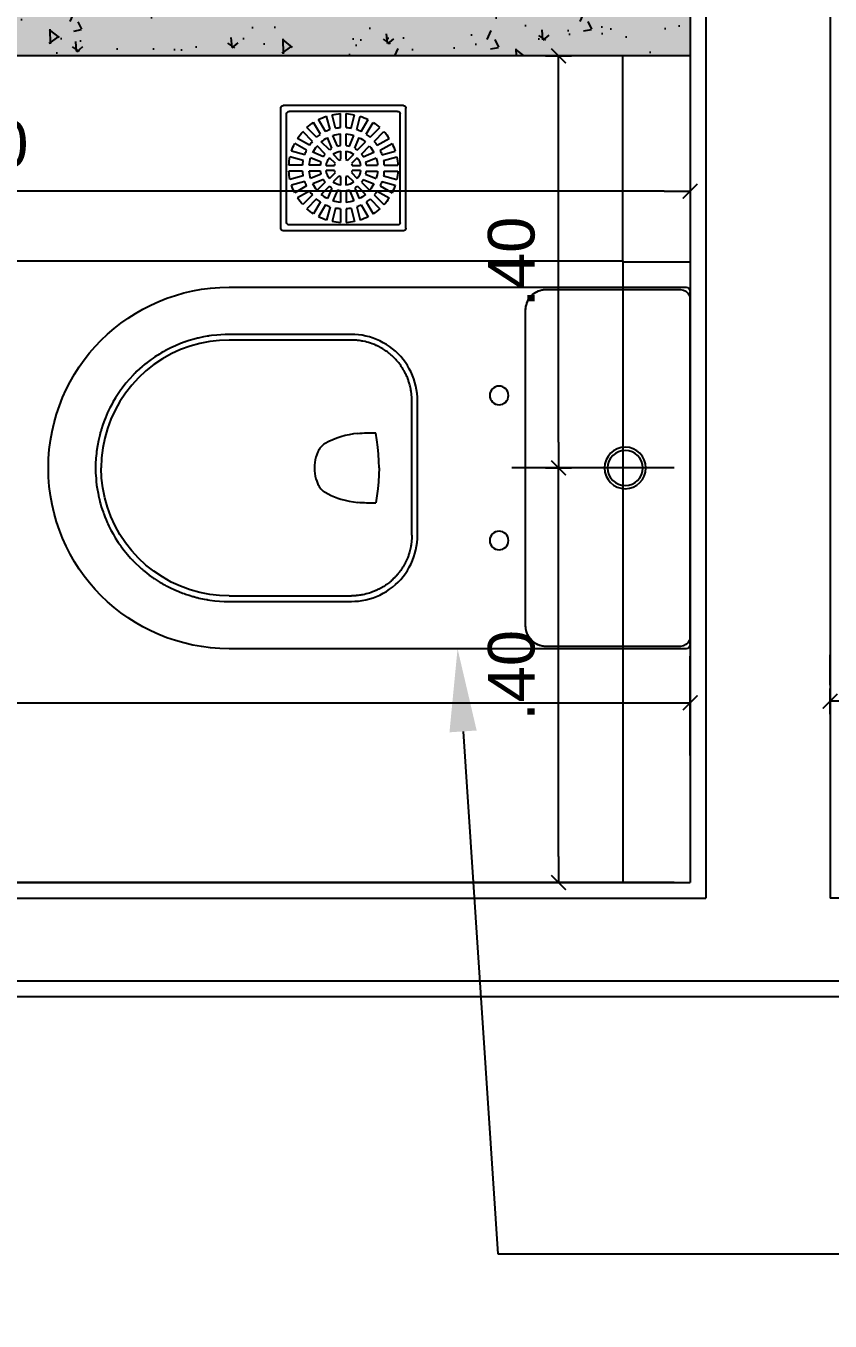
# Model space of a CAD drawing. Header units: metres. Extents: x 198 to 412, y -54 to 17.
# Drawn here: x 257.401 to 258.177, y -3.344 to -2.094 of the extents above; entities that cross this region are included whole.
import ezdxf
from ezdxf import colors
from ezdxf.entities.mleader import LeaderData, LeaderLine
from ezdxf.math import Vec2, Vec3

# ---------------------------------------------------------------- set-up
doc = ezdxf.new("R2010")
doc.units = ezdxf.units.M
doc.header["$LTSCALE"] = 10
for name, color, linetype in [('-SAN ACC', 140, 'Continuous'), ('A-EQUIPAMIENTO FIJO', 1, 'Continuous'), ('A-MUROS', 6, 'Continuous'), ('A-Revoques', 1, 'Continuous'), ('A-TEXTOS', 2, 'Continuous'), ('Equipamiento Fijo', 2, 'Continuous'), ('HT-253', 253, 'Continuous'), ('TCOTA', 1, 'Continuous'), ('TM-REVEST', 252, 'Continuous')]:
    doc.layers.add(name, color=color, linetype=linetype)
doc.styles.add('ARIAL', font='arial.ttf')
doc.dimstyles.new('ST-COTA-25', dxfattribs={"dimscale": 0.25, "dimtxt": 0.18, "dimasz": 0.1, "dimexe": 0.18, "dimexo": 0.0625, "dimgap": 0.09, "dimtad": 1, "dimzin": 4, "dimdsep": 46, "dimtxsty": 'ARIAL', "dimblk1": 'COTA_N', "dimblk2": 'COTA_N', "dimsah": 1, "dimcen": 0.09, "dimclrd": 8, "dimclre": 8, "dimclrt": 1, "dimadec": 0, "dimazin": 0, "dimtfac": 1, "dimtix": 1, "dimtmove": 0, "dimatfit": 3, "dimldrblk": 'COTA_N', "dimfxl": 0.18, "dimtolj": 1, "dimtzin": 0, "dimarcsym": 0})

# ---------------------------------------------------------------- blocks, each defined once
blk = doc.blocks.new('P230+cd23f_p')
at = {"layer": 'A-EQUIPAMIENTO FIJO'}
for p, q in [((-146.3, 0), (146.3, 0)), ((146.3, 0), (147.1, 0)), ((162.3, 0), (170.4, 0)), ((-174.4, -4), (-174.4, -445)), ((-172.3, -10), (-172.3, -138.8)), ((-172.3, -10), (-172.3, -10)), ((-172.3, -10), (-172.3, -138.8)), ((-170.4, 0), (-162.3, 0)), ((-162.3, 0), (-147.5, 0)), ((-147.5, 0), (-147.5, 0)), ((-147.5, 0), (-147.1, 0)), ((-147.1, 0), (-146.3, 0)), ((147.1, 0), (147.5, 0)), ((147.5, 0), (147.5, 0)), ((147.5, 0), (162.3, 0)), ((172.3, -138.8), (172.3, -10)), ((172.3, -10), (172.3, -10)), ((172.3, -138.8), (172.3, -10)), ((174.4, -445), (174.4, -4)), ((-172.3, -138.8), (-172.3, -138.8)), ((172.3, -138.8), (172.3, -138.8)), ((-152.3, -158.8), (152.3, -158.8)), ((-152.3, -158.8), (-152.3, -158.8)), ((-152.3, -158.8), (152.3, -158.8)), ((152.3, -158.8), (152.3, -158.8)), ((-65, -263.2), (65, -263.2)), ((-65, -268.6), (65, -268.6)), ((-33.8, -303.8), (-33.7, -303.5)), ((33.7, -303.5), (33.8, -303.8)), ((-128.8, -445), (-128.8, -327)), ((-123.4, -445), (-123.4, -327)), ((123.4, -327), (123.4, -445)), ((128.8, -327), (128.8, -445))]:
    blk.add_line(p, q, dxfattribs=at)
for points in [[(-172.3, -138.8, 0), (-172.2, -140.5, 0), (-172, -142.1, 0), (-171.7, -143.8, 0), (-171.2, -145.4, 0), (-170.6, -147, 0), (-169.8, -148.5, 0), (-168.9, -149.9, 0), (-167.9, -151.3, 0), (-166.8, -152.5, 0), (-165.6, -153.7, 0), (-164.3, -154.8, 0), (-162.9, -155.7, 0), (-161.5, -156.6, 0), (-159.9, -157.3, 0), (-158.3, -157.9, 0), (-156.7, -158.3, 0), (-155.3, -158.6, 0), (-153.8, -158.7, 0), (-152.3, -158.8, 0)], [(-172.3, -138.8, 0), (-172.3, -139.8, 0), (-172.2, -140.8, 0), (-172.1, -141.8, 0), (-171.9, -142.9, 0), (-171.7, -143.9, 0), (-171.4, -144.9, 0), (-171, -145.8, 0), (-170.6, -146.8, 0), (-170.2, -147.7, 0), (-169.7, -148.7, 0), (-169.2, -149.6, 0), (-168.6, -150.4, 0), (-168, -151.3, 0), (-167.3, -152.1, 0), (-166.6, -152.8, 0), (-165.8, -153.5, 0), (-165.1, -154.2, 0), (-164.2, -154.8, 0), (-163.4, -155.4, 0), (-162.5, -156, 0), (-161.6, -156.5, 0), (-160.7, -157, 0), (-159.7, -157.4, 0), (-158.7, -157.7, 0), (-157.7, -158, 0), (-156.7, -158.3, 0), (-155.7, -158.5, 0), (-154.7, -158.6, 0), (-153.6, -158.7, 0), (-152.6, -158.8, 0), (-152.4, -158.8, 0)], [(152.3, -158.8, 0), (154, -158.7, 0), (155.7, -158.5, 0), (157.3, -158.1, 0), (158.9, -157.7, 0), (160.5, -157, 0), (162, -156.3, 0), (163.5, -155.4, 0), (164.8, -154.4, 0), (166.1, -153.3, 0), (167.3, -152.1, 0), (168.3, -150.8, 0), (169.3, -149.4, 0), (170.1, -147.9, 0), (170.8, -146.4, 0), (171.4, -144.8, 0), (171.8, -143.2, 0), (172.1, -141.7, 0), (172.3, -140.3, 0), (172.3, -138.8, 0)], [(152.5, -158.8, 0), (153.3, -158.8, 0), (154.3, -158.7, 0), (155.4, -158.5, 0), (156.4, -158.4, 0), (157.4, -158.1, 0), (158.4, -157.8, 0), (159.4, -157.5, 0), (160.3, -157.1, 0), (161.3, -156.7, 0), (162.2, -156.2, 0), (163.1, -155.6, 0), (164, -155, 0), (164.8, -154.4, 0), (165.6, -153.7, 0), (166.4, -153, 0), (167.1, -152.3, 0), (167.7, -151.5, 0), (168.4, -150.7, 0), (169, -149.9, 0), (169.5, -149, 0), (170, -148.1, 0), (170.5, -147.1, 0), (170.9, -146.2, 0), (171.3, -145.2, 0), (171.6, -144.2, 0), (171.8, -143.2, 0), (172, -142.2, 0), (172.2, -141.1, 0), (172.3, -140.1, 0), (172.3, -139.1, 0), (172.3, -138.8, 0)], [(-128.8, -327, 0), (-128.7, -323.6, 0), (-128.5, -320.1, 0), (-128, -316.6, 0), (-127.3, -313.1, 0), (-126.4, -309.6, 0), (-125.3, -306.1, 0), (-124.1, -302.8, 0), (-122.6, -299.5, 0), (-120.9, -296.2, 0), (-119.1, -293.1, 0), (-117.1, -290.1, 0), (-114.9, -287.2, 0), (-112.6, -284.5, 0), (-110.1, -281.9, 0), (-107.5, -279.4, 0), (-104.8, -277, 0), (-101.9, -274.9, 0), (-98.9, -272.9, 0), (-95.8, -271.1, 0), (-92.5, -269.4, 0), (-89.2, -267.9, 0), (-85.9, -266.7, 0), (-82.4, -265.6, 0), (-78.9, -264.7, 0), (-75.4, -264, 0), (-71.9, -263.5, 0), (-68.4, -263.3, 0), (-65, -263.2, 0)], [(-65, -268.6, 0), (-66.2, -268.6, 0), (-67.6, -268.6, 0), (-68.7, -268.7, 0), (-69.9, -268.8, 0), (-71, -268.9, 0), (-71.9, -269, 0), (-73.1, -269.2, 0), (-74.2, -269.3, 0), (-75.2, -269.5, 0), (-76.1, -269.7, 0), (-77.4, -269.9, 0), (-78.8, -270.2, 0), (-80, -270.5, 0), (-81.2, -270.8, 0), (-82.3, -271.2, 0), (-83.1, -271.4, 0), (-83.9, -271.7, 0), (-84.7, -271.9, 0), (-85.5, -272.3, 0), (-86.3, -272.6, 0), (-87.2, -272.9, 0), (-88.2, -273.4, 0), (-89, -273.8, 0), (-89.6, -274, 0), (-90.2, -274.3, 0), (-90.9, -274.7, 0), (-91.7, -275.1, 0), (-92.4, -275.4, 0), (-92.8, -275.7, 0), (-93.5, -276.1, 0), (-94.1, -276.4, 0), (-94.7, -276.7, 0), (-95.3, -277.1, 0), (-95.9, -277.4, 0), (-96.7, -277.9, 0), (-97.2, -278.3, 0), (-98, -278.8, 0), (-98.8, -279.3, 0), (-99.7, -280, 0), (-100.6, -280.6, 0), (-101.2, -281.1, 0), (-101.9, -281.7, 0), (-102.3, -282, 0), (-102.9, -282.5, 0), (-103.7, -283.2, 0), (-104.3, -283.8, 0), (-104.7, -284.2, 0), (-105.1, -284.6, 0), (-105.5, -285, 0), (-105.9, -285.4, 0), (-106.3, -285.7, 0), (-106.7, -286.2, 0), (-107.5, -286.9, 0), (-108.4, -287.9, 0), (-109.2, -288.7, 0), (-109.8, -289.5, 0), (-110.5, -290.3, 0), (-111.1, -291.1, 0), (-111.8, -292, 0), (-112.5, -292.9, 0), (-113.1, -293.9, 0), (-113.7, -294.7, 0), (-114.4, -295.8, 0), (-114.8, -296.4, 0), (-115.1, -296.9, 0), (-115.4, -297.4, 0), (-115.7, -298, 0), (-116, -298.6, 0), (-116.3, -299.1, 0), (-116.4, -299.4, 0), (-116.6, -299.6, 0), (-116.7, -299.9, 0), (-116.9, -300.2, 0), (-117.1, -300.6, 0), (-117.4, -301.3, 0), (-117.7, -301.9, 0), (-118, -302.4, 0), (-118.2, -302.9, 0), (-118.4, -303.4, 0), (-118.7, -304.1, 0), (-119, -304.8, 0), (-119.7, -306.5, 0), (-120.3, -307.9, 0), (-120.8, -309.4, 0), (-121.2, -311, 0), (-121.6, -312.6, 0), (-122, -314.2, 0), (-122.3, -315.8, 0), (-122.5, -316.9, 0), (-122.7, -318, 0), (-122.9, -319.1, 0), (-123, -320.3, 0), (-123.1, -321.2, 0), (-123.2, -322.1, 0), (-123.3, -322.8, 0), (-123.3, -323.5, 0), (-123.3, -324.2, 0), (-123.4, -325.1, 0), (-123.4, -325.4, 0), (-123.4, -325.6, 0), (-123.4, -325.8, 0), (-123.4, -326.2, 0), (-123.4, -326.4, 0), (-123.4, -326.6, 0), (-123.4, -326.7, 0), (-123.4, -326.8, 0), (-123.4, -327, 0)], [(65, -263.2, 0), (68.4, -263.3, 0), (71.9, -263.5, 0), (75.4, -264, 0), (78.9, -264.7, 0), (82.4, -265.6, 0), (85.9, -266.7, 0), (89.2, -267.9, 0), (92.5, -269.4, 0), (95.8, -271.1, 0), (98.9, -272.9, 0), (101.9, -274.9, 0), (104.8, -277, 0), (107.5, -279.4, 0), (110.1, -281.9, 0), (112.6, -284.5, 0), (114.9, -287.2, 0), (117.1, -290.1, 0), (119.1, -293.1, 0), (120.9, -296.2, 0), (122.6, -299.5, 0), (124.1, -302.8, 0), (125.3, -306.1, 0), (126.4, -309.6, 0), (127.3, -313.1, 0), (128, -316.6, 0), (128.5, -320.1, 0), (128.7, -323.6, 0), (128.8, -327, 0)], [(65, -268.6, 0), (66.2, -268.6, 0), (67.6, -268.6, 0), (68.7, -268.7, 0), (69.9, -268.8, 0), (71, -268.9, 0), (71.9, -269, 0), (73.1, -269.2, 0), (74.2, -269.3, 0), (75.2, -269.5, 0), (76.1, -269.7, 0), (77.4, -269.9, 0), (78.8, -270.2, 0), (80, -270.5, 0), (81.2, -270.8, 0), (82.3, -271.2, 0), (83.1, -271.4, 0), (83.9, -271.7, 0), (84.7, -271.9, 0), (85.5, -272.3, 0), (86.3, -272.6, 0), (87.2, -272.9, 0), (88.3, -273.5, 0), (89.2, -273.9, 0), (89.8, -274.1, 0), (90.7, -274.6, 0), (91.6, -275, 0), (92.4, -275.4, 0), (92.9, -275.7, 0), (93.7, -276.2, 0), (94.3, -276.5, 0), (95.1, -276.9, 0), (95.7, -277.3, 0), (96.6, -277.8, 0), (97.2, -278.3, 0), (98, -278.8, 0), (98.8, -279.3, 0), (99.7, -280, 0), (100.6, -280.6, 0), (101.4, -281.3, 0), (102.1, -281.9, 0), (102.8, -282.4, 0), (103.8, -283.3, 0), (104.8, -284.2, 0), (105.6, -285, 0), (106.3, -285.7, 0), (106.8, -286.2, 0), (107.5, -286.9, 0), (108.5, -288, 0), (109.2, -288.8, 0), (109.9, -289.5, 0), (110.5, -290.3, 0), (111.1, -291.1, 0), (112, -292.2, 0), (112.8, -293.4, 0), (113.6, -294.6, 0), (114.4, -295.8, 0), (114.8, -296.6, 0), (115.2, -297.2, 0), (115.6, -297.9, 0), (116, -298.6, 0), (116.3, -299.1, 0), (116.5, -299.5, 0), (116.7, -299.8, 0), (116.8, -300.1, 0), (117.1, -300.6, 0), (117.5, -301.4, 0), (117.8, -302.1, 0), (118.1, -302.6, 0), (118.3, -303.2, 0), (118.7, -304, 0), (119, -304.8, 0), (119.8, -306.8, 0), (120.4, -308.4, 0), (121, -310.3, 0), (121.5, -312.1, 0), (121.9, -313.8, 0), (122.3, -315.8, 0), (122.5, -316.9, 0), (122.7, -318, 0), (122.9, -319.1, 0), (123, -320.3, 0), (123.1, -321.2, 0), (123.2, -322.1, 0), (123.3, -322.8, 0), (123.3, -323.5, 0), (123.3, -324.2, 0), (123.4, -325.1, 0), (123.4, -325.4, 0), (123.4, -325.7, 0), (123.4, -326.2, 0), (123.4, -326.4, 0), (123.4, -326.6, 0), (123.4, -326.7, 0), (123.4, -326.8, 0), (123.4, -327, 0)], [(0, -300, 0), (-6.7, -300.4, 0), (-13.4, -300.9, 0), (-20.2, -301.6, 0), (-27, -302.4, 0), (-33.7, -303.5, 0)], [(0, -300, 0), (6.7, -300.4, 0), (13.4, -300.9, 0), (20.2, -301.6, 0), (27, -302.4, 0), (33.7, -303.5, 0)], [(-23.5, -352.3, 0), (-25.1, -349.4, 0), (-26.5, -346.4, 0), (-27.8, -343.3, 0), (-29, -340.2, 0), (-30, -337.1, 0), (-31.2, -333.1, 0), (-32.1, -329, 0), (-32.8, -324.9, 0), (-33.3, -320.8, 0)], [(33.3, -320.8, 0), (32.8, -324.9, 0), (32.1, -329, 0), (31.2, -333.1, 0), (30, -337.1, 0), (28.7, -341, 0), (27.2, -344.8, 0), (25.4, -348.6, 0), (23.5, -352.3, 0)], [(-15.5, -359.4, 0), (-16.7, -358.8, 0), (-17.9, -358.2, 0), (-19, -357.4, 0), (-20.1, -356.5, 0), (-20.9, -355.8, 0), (-21.6, -355, 0), (-22.3, -354.1, 0), (-22.9, -353.2, 0), (-23.5, -352.3, 0)], [(0, -362.5, 0), (-2.7, -362.5, 0), (-5.3, -362.2, 0), (-7.9, -361.8, 0), (-10.4, -361.2, 0), (-12.9, -360.4, 0), (-15.5, -359.4, 0)], [(15.5, -359.4, 0), (12.9, -360.4, 0), (10.4, -361.2, 0), (7.9, -361.8, 0), (5.3, -362.2, 0), (2.7, -362.5, 0), (0, -362.5, 0)], [(23.5, -352.3, 0), (22.8, -353.5, 0), (22, -354.6, 0), (21.1, -355.6, 0), (20.1, -356.5, 0), (19, -357.4, 0), (17.9, -358.2, 0), (16.7, -358.8, 0), (15.5, -359.4, 0)], [(0, -573.8, 0), (-0.4, -573.8, 0), (-0.6, -573.8, 0), (-0.6, -573.8, 0), (-0.6, -573.8, 0), (-0.6, -573.8, 0), (-0.6, -573.8, 0), (-0.6, -573.8, 0), (-0.6, -573.8, 0), (-4.8, -573.8, 0), (-10.1, -573.4, 0), (-12.7, -573.2, 0), (-13, -573.2, 0), (-13.2, -573.2, 0), (-13.2, -573.2, 0), (-13.2, -573.2, 0), (-13.2, -573.2, 0), (-13.2, -573.2, 0), (-13.2, -573.2, 0), (-13.2, -573.2, 0), (-13.2, -573.2, 0), (-16.5, -572.8, 0), (-19.7, -572.3, 0), (-24.3, -571.5, 0), (-28.8, -570.6, 0), (-29.3, -570.5, 0), (-29.8, -570.3, 0), (-30.3, -570.2, 0), (-30.8, -570.1, 0), (-31.3, -570, 0), (-31.8, -569.9, 0), (-32.3, -569.7, 0), (-32.7, -569.6, 0), (-34.6, -569.1, 0), (-37.4, -568.3, 0), (-40.1, -567.4, 0), (-42.5, -566.6, 0), (-42.8, -566.5, 0), (-43, -566.4, 0), (-43.3, -566.3, 0), (-43.6, -566.2, 0), (-43.8, -566.2, 0), (-44.1, -566.1, 0), (-44.4, -566, 0), (-47.3, -564.9, 0), (-50.1, -563.7, 0), (-52.6, -562.6, 0), (-52.8, -562.5, 0), (-53, -562.4, 0), (-53.2, -562.3, 0), (-53.5, -562.2, 0), (-54, -562, 0), (-56.2, -560.9, 0), (-60, -559, 0), (-63.6, -557, 0), (-67.3, -554.9, 0), (-71.9, -551.9, 0), (-73.9, -550.5, 0), (-74.2, -550.4, 0), (-74.4, -550.2, 0), (-74.6, -550, 0), (-74.8, -549.9, 0), (-75.1, -549.7, 0), (-75.3, -549.6, 0), (-75.5, -549.4, 0), (-79.6, -546.3, 0), (-83.6, -543.1, 0), (-87, -540.1, 0), (-88.4, -538.7, 0), (-88.6, -538.5, 0), (-88.8, -538.3, 0), (-89, -538.2, 0), (-89.2, -538, 0), (-89.4, -537.8, 0), (-89.6, -537.6, 0), (-92.3, -534.9, 0), (-94.9, -532.1, 0), (-97.2, -529.6, 0), (-98.1, -528.5, 0), (-98.2, -528.4, 0), (-98.4, -528.2, 0), (-98.5, -528.1, 0), (-98.6, -528, 0), (-98.7, -527.8, 0), (-98.8, -527.7, 0), (-98.9, -527.6, 0), (-101.1, -524.8, 0), (-103.3, -522, 0), (-103.7, -521.4, 0), (-104.2, -520.8, 0), (-104.6, -520.3, 0), (-105, -519.7, 0), (-105.4, -519.1, 0), (-105.8, -518.6, 0), (-106.2, -518, 0), (-106.6, -517.4, 0), (-109.2, -513.4, 0), (-110.4, -511.4, 0), (-111, -510.4, 0), (-111.3, -509.9, 0), (-111.5, -509.6, 0), (-111.6, -509.5, 0), (-111.6, -509.4, 0), (-111.6, -509.4, 0), (-111.6, -509.4, 0), (-111.6, -509.3, 0), (-111.6, -509.3, 0), (-111.6, -509.3, 0), (-111.6, -509.3, 0), (-111.6, -509.3, 0), (-111.6, -509.3, 0), (-111.6, -509.3, 0), (-111.6, -509.3, 0), (-111.6, -509.3, 0), (-111.7, -509.3, 0), (-111.7, -509.3, 0), (-111.7, -509.2, 0), (-111.8, -509.1, 0), (-111.9, -508.9, 0), (-112, -508.6, 0), (-112.4, -508, 0), (-112.9, -507, 0), (-113.3, -506.4, 0), (-113.3, -506.3, 0), (-113.5, -506, 0), (-113.6, -505.7, 0), (-113.8, -505.4, 0), (-114, -505.1, 0), (-114.1, -504.8, 0), (-115.8, -501.4, 0), (-117.7, -497.5, 0), (-119.3, -493.6, 0), (-120.7, -490.1, 0), (-121.3, -488.5, 0), (-121.3, -488.3, 0), (-121.4, -488.1, 0), (-121.5, -487.9, 0), (-121.6, -487.7, 0), (-121.6, -487.5, 0), (-121.7, -487.3, 0), (-122.9, -483.6, 0), (-124, -479.9, 0), (-124.2, -479.1, 0), (-124.5, -478.3, 0), (-124.7, -477.4, 0), (-124.9, -476.6, 0), (-125.1, -475.7, 0), (-125.3, -474.9, 0), (-125.5, -474.1, 0), (-126.6, -469, 0), (-127, -466.8, 0), (-127, -466.6, 0), (-127.1, -466.4, 0), (-127.1, -466.2, 0), (-127.1, -466, 0), (-127.2, -465.5, 0), (-127.5, -463.5, 0), (-128.1, -458.9, 0), (-128.5, -454.3, 0), (-128.8, -449.6, 0), (-128.8, -445, 0)], [(-123.4, -445, 0), (-123, -454.3, 0), (-122, -463.7, 0), (-120.1, -473.2, 0), (-117.5, -482.6, 0), (-114.2, -491.8, 0), (-110.1, -500.8, 0), (-105.2, -509.4, 0), (-99.7, -517.6, 0), (-93.7, -525.3, 0), (-87, -532.5, 0), (-79.9, -539, 0), (-72.2, -545, 0), (-64.2, -550.4, 0), (-55.8, -555.1, 0), (-47, -559.1, 0), (-38, -562.4, 0), (-28.7, -565, 0), (-19.3, -566.9, 0), (-9.7, -568, 0), (0, -568.4, 0)], [(128.8, -445, 0), (128.8, -448.9, 0), (128.6, -452.9, 0), (128.3, -456.8, 0), (127.7, -462, 0), (127.4, -464.2, 0), (127.4, -464.5, 0), (127.3, -464.7, 0), (127.3, -465, 0), (127.2, -465.3, 0), (127.2, -465.5, 0), (127.2, -465.8, 0), (127.1, -466, 0), (126.4, -469.8, 0), (125.6, -473.6, 0), (125.4, -474.7, 0), (125.1, -475.6, 0), (124.9, -476.6, 0), (124.6, -477.6, 0), (124.4, -478.6, 0), (123, -483.5, 0), (122.3, -485.6, 0), (122, -486.5, 0), (121.9, -486.6, 0), (121.9, -486.8, 0), (121.9, -486.9, 0), (121.8, -487, 0), (121.8, -487.1, 0), (121.7, -487.2, 0), (121.7, -487.3, 0), (120, -492, 0), (118, -496.7, 0), (115.9, -501.3, 0), (113.6, -505.8, 0), (113.4, -506.1, 0), (113.4, -506.2, 0), (113.3, -506.3, 0), (113.3, -506.4, 0), (113.2, -506.5, 0), (113.2, -506.6, 0), (113.1, -506.6, 0), (112.9, -507.1, 0), (112.4, -507.9, 0), (112, -508.7, 0), (111.8, -509.1, 0), (111.7, -509.2, 0), (111.7, -509.3, 0), (111.6, -509.3, 0), (111.6, -509.3, 0), (111.6, -509.3, 0), (111.6, -509.3, 0), (111.6, -509.3, 0), (110.8, -510.8, 0), (109.9, -512.3, 0), (109, -513.7, 0), (108.1, -515.2, 0), (107.1, -516.6, 0), (106, -518.2, 0), (104.7, -520.1, 0), (102.6, -522.9, 0), (100.5, -525.7, 0), (100, -526.2, 0), (99.6, -526.7, 0), (99.1, -527.3, 0), (98.8, -527.7, 0), (98.6, -528, 0), (98.3, -528.3, 0), (98.1, -528.6, 0), (97.8, -528.8, 0), (95.6, -531.4, 0), (93.3, -533.9, 0), (91.2, -536, 0), (91, -536.3, 0), (90.7, -536.5, 0), (90.4, -536.8, 0), (90.1, -537.1, 0), (89.8, -537.3, 0), (89.6, -537.6, 0), (85.8, -541.1, 0), (81.9, -544.5, 0), (78.4, -547.3, 0), (76.8, -548.5, 0), (76.1, -549, 0), (76, -549.1, 0), (75.9, -549.1, 0), (75.8, -549.2, 0), (75.7, -549.2, 0), (75.7, -549.3, 0), (75.6, -549.3, 0), (75.5, -549.4, 0), (71.6, -552.1, 0), (67.6, -554.7, 0), (63.5, -557.1, 0), (60.7, -558.6, 0), (57.9, -560.1, 0), (55.4, -561.3, 0), (55.2, -561.4, 0), (54.9, -561.5, 0), (54.7, -561.7, 0), (54.5, -561.8, 0), (54.2, -561.9, 0), (54, -562, 0), (53.7, -562.1, 0), (53.5, -562.2, 0), (48.4, -564.4, 0), (46.2, -565.3, 0), (45.2, -565.7, 0), (45, -565.7, 0), (44.9, -565.8, 0), (44.8, -565.8, 0), (44.6, -565.9, 0), (44.5, -565.9, 0), (44.4, -566, 0), (41.1, -567.1, 0), (37.8, -568.2, 0), (37, -568.4, 0), (36.3, -568.6, 0), (35.5, -568.8, 0), (34.8, -569.1, 0), (34, -569.3, 0), (33.1, -569.5, 0), (31.8, -569.9, 0), (26.5, -571.1, 0), (21.2, -572.1, 0), (15.8, -572.9, 0), (15.1, -573, 0), (14.8, -573, 0), (14.5, -573, 0), (14.3, -573, 0), (13.4, -573.1, 0), (11.9, -573.3, 0), (9.2, -573.5, 0), (4.4, -573.8, 0), (1.3, -573.8, 0), (0.9, -573.8, 0), (0.8, -573.8, 0), (0.8, -573.8, 0), (0.8, -573.8, 0), (0.8, -573.8, 0), (0.8, -573.8, 0), (0.5, -573.8, 0), (0, -573.8, 0)], [(123.4, -445, 0), (123, -454.3, 0), (122, -463.7, 0), (120.1, -473.2, 0), (117.5, -482.6, 0), (114.2, -491.8, 0), (110.1, -500.8, 0), (105.2, -509.4, 0), (99.7, -517.6, 0), (93.7, -525.3, 0), (87, -532.5, 0), (79.9, -539, 0), (72.2, -545, 0), (64.2, -550.4, 0), (55.8, -555.1, 0), (47, -559.1, 0), (38, -562.4, 0), (28.7, -565, 0), (19.3, -566.9, 0), (9.7, -568, 0), (0, -568.4, 0)]]:
    blk.add_polyline3d(points, dxfattribs=at)
for centre, radius in [((0, -62.7), 20), ((0, -62.7), 17), ((-70, -184.4), 9), ((70, -184.4), 9)]:
    blk.add_circle(centre, radius, dxfattribs=at)
for centre, radius, start, end in [((-170.4, -4), 4, 90, 180), ((-162.3, -10), 10, 114.5584, 175.4865), ((-162.3, -10), 10, 175.4978, 180), ((-162.3, -10), 10, 112.355, 114.5705), ((-162.3, -10), 10, 89.9998, 112.3626), ((162.3, -10), 10, 67.6393, 90.0002), ((162.3, -10), 10, 65.4505, 67.6469), ((162.3, -10), 10, 4.524, 65.4626), ((170.4, -4), 4, 0, 90), ((162.3, -10), 10, 0, 4.5127), ((104.2, -308.3), 138.1, 178.1307, 185.1864), ((-104.2, -308.3), 138.1, 354.8136, 1.8693), ((0, -445), 174.4, 180, 0)]:
    blk.add_arc(centre, radius, start, end, dxfattribs=at)
blk = doc.blocks.new('grq150mp')
at = {"layer": '-SAN ACC', "color": 251}
for p, q in [((-75.1, -72.1), (-75.1, 72.1)), ((-72.1, 75.1), (72.1, 75.1)), ((-68.1, -65.1), (-68.1, 65.1)), ((-65.1, 68.1), (65.1, 68.1)), ((-16, 46.3), (-20.3, 62.3)), ((-9.3, 48.1), (-13.5, 64.1)), ((-3.5, 48.9), (-3.5, 65.4)), ((3.5, 48.9), (3.5, 65.4)), ((9.3, 48.1), (13.5, 64.1)), ((16, 46.3), (20.3, 62.3)), ((68.1, -65.1), (68.1, 65.1)), ((75.1, -72.1), (75.1, 72.1)), ((-32.1, 37), (-43.8, 48.7)), ((-27.5, 40.6), (-35.7, 54.9)), ((-21.4, 44.1), (-29.7, 58.4)), ((21.4, 44.1), (29.7, 58.4)), ((27.5, 40.6), (35.7, 54.9)), ((32.1, 37), (43.8, 48.7)), ((-40.6, 27.5), (-54.9, 35.7)), ((-37, 32.1), (-48.7, 43.8)), ((-16.8, 21.8), (-26.6, 31.5)), ((-13.7, 23.9), (-19, 36.6)), ((-7.2, 26.5), (-12.5, 39.3)), ((-3.5, 27.3), (-3.5, 41.1)), ((3.5, 27.3), (3.5, 41.1)), ((7.2, 26.5), (12.5, 39.3)), ((13.7, 23.9), (19, 36.6)), ((16.8, 21.8), (26.6, 31.5)), ((37, 32.1), (48.7, 43.8)), ((40.6, 27.5), (54.9, 35.7)), ((-46.3, 16), (-62.3, 20.3)), ((-44.1, 21.4), (-58.4, 29.7)), ((-23.9, 13.7), (-36.6, 19)), ((-21.8, 16.8), (-31.5, 26.6)), ((-5.4, 9.6), (-12.4, 16.6)), ((-3, 20.5), (-3, 10.6)), ((3, 10.6), (3, 20.5)), ((12.4, 16.6), (5.4, 9.6)), ((21.8, 16.8), (31.5, 26.6)), ((23.9, 13.7), (36.6, 19)), ((44.1, 21.4), (58.4, 29.7)), ((46.3, 16), (62.3, 20.3)), ((-48.9, 3.5), (-65.4, 3.5)), ((-48.1, 9.3), (-64.1, 13.5)), ((-27.3, 3.5), (-41.1, 3.5)), ((-26.5, 7.2), (-39.3, 12.5)), ((-10.6, 3), (-20.5, 3)), ((-16.6, 12.4), (-9.6, 5.4)), ((9.6, 5.4), (16.6, 12.4)), ((20.5, 3), (10.6, 3)), ((26.5, 7.2), (39.3, 12.5)), ((27.3, 3.5), (41.1, 3.5)), ((48.1, 9.3), (64.1, 13.5)), ((48.9, 3.5), (65.4, 3.5)), ((-48.9, -3.5), (-65.4, -3.5)), ((-48.1, -9.3), (-64.1, -13.5)), ((-27.3, -3.5), (-41.1, -3.5)), ((-26.5, -7.2), (-39.3, -12.5)), ((-23.9, -13.7), (-36.6, -19)), ((-20.5, -3), (-10.6, -3)), ((-9.6, -5.4), (-16.6, -12.4)), ((-12.4, -16.6), (-5.4, -9.6)), ((-3, -10.6), (-3, -20.5)), ((3, -20.5), (3, -10.6)), ((5.4, -9.6), (12.4, -16.6)), ((16.6, -12.4), (9.6, -5.4)), ((10.6, -3), (20.5, -3)), ((23.9, -13.7), (36.6, -19)), ((26.5, -7.2), (39.3, -12.5)), ((27.3, -3.5), (41.1, -3.5)), ((48.1, -9.3), (64.1, -13.5)), ((48.9, -3.5), (65.4, -3.5)), ((-46.3, -16), (-62.3, -20.3)), ((-44.1, -21.4), (-58.4, -29.7)), ((-40.6, -27.5), (-54.9, -35.7)), ((-21.8, -16.8), (-31.5, -26.6)), ((-16.8, -21.8), (-26.6, -31.5)), ((-13.7, -23.9), (-19, -36.6)), ((-7.2, -26.5), (-12.5, -39.3)), ((-3.5, -27.3), (-3.5, -41.1)), ((3.5, -27.3), (3.5, -41.1)), ((7.2, -26.5), (12.5, -39.3)), ((13.7, -23.9), (19, -36.6)), ((16.8, -21.8), (26.6, -31.5)), ((21.8, -16.8), (31.5, -26.6)), ((40.6, -27.5), (54.9, -35.7)), ((44.1, -21.4), (58.4, -29.7)), ((46.3, -16), (62.3, -20.3)), ((-37, -32.1), (-48.7, -43.8)), ((-32.1, -37), (-43.8, -48.7)), ((-27.5, -40.6), (-35.7, -54.9)), ((-21.4, -44.1), (-29.7, -58.4)), ((-16, -46.3), (-20.3, -62.3)), ((16, -46.3), (20.3, -62.3)), ((21.4, -44.1), (29.7, -58.4)), ((27.5, -40.6), (35.7, -54.9)), ((32.1, -37), (43.8, -48.7)), ((37, -32.1), (48.7, -43.8)), ((-9.3, -48.1), (-13.5, -64.1)), ((-3.5, -48.9), (-3.5, -65.4)), ((3.5, -48.9), (3.5, -65.4)), ((9.3, -48.1), (13.5, -64.1)), ((-72.1, -75.1), (72.1, -75.1)), ((-65.1, -68.1), (65.1, -68.1))]:
    blk.add_line(p, q, dxfattribs=at)
for centre, radius, start, end in [((-72.1, 72.1), 3, 90, 180), ((-65.1, 65.1), 3, 90, 180), ((0, 0), 65.5, 108.0631, 116.9369), ((0, 0), 65.5, 93.0631, 101.9369), ((0, 0), 65.5, 78.0631, 86.9369), ((0, 0), 65.5, 63.0631, 71.9369), ((65.1, 65.1), 3, 0, 90), ((72.1, 72.1), 3, 0, 90), ((0, 0), 65.5, 123.0631, 131.9369), ((0, 0), 49, 94.096, 100.904), ((0, 0), 49, 79.096, 85.904), ((0, 0), 65.5, 48.0631, 56.9369), ((0, 0), 65.5, 138.0631, 146.9369), ((0, 0), 49, 139.096, 145.904), ((0, 0), 49, 124.096, 130.904), ((0, 0), 41.2, 117.3673, 130.1327), ((0, 0), 49, 109.096, 115.904), ((0, 0), 41.2, 94.8673, 107.6327), ((0, 0), 41.2, 72.3673, 85.1327), ((0, 0), 49, 64.096, 70.904), ((0, 0), 41.2, 49.8673, 62.6327), ((0, 0), 49, 49.096, 55.904), ((0, 0), 49, 34.096, 40.904), ((0, 0), 65.5, 33.0631, 41.9369), ((0, 0), 65.5, 153.0631, 161.9369), ((0, 0), 49, 154.096, 160.904), ((0, 0), 41.2, 139.8673, 152.6327), ((0, 0), 27.5, 142.312, 150.188), ((0, 0), 27.5, 119.812, 127.688), ((0, 0), 20.8, 98.3129, 126.6871), ((0, 0), 27.5, 97.312, 105.188), ((0, 0), 20.8, 53.3129, 81.6871), ((0, 0), 27.5, 74.812, 82.688), ((0, 0), 27.5, 52.312, 60.188), ((0, 0), 27.5, 29.812, 37.688), ((0, 0), 41.2, 27.3673, 40.1327), ((0, 0), 49, 19.096, 25.904), ((0, 0), 65.5, 18.0631, 26.9369), ((0, 0), 65.5, 168.0631, 176.9369), ((0, 0), 49, 169.096, 175.904), ((0, 0), 41.2, 162.3673, 175.1327), ((0, 0), 27.5, 164.812, 172.688), ((0, 0), 20.8, 143.3129, 171.6871), ((0, 0), 11, 150.8266, 164.1734), ((0, 0), 11, 105.8266, 119.1734), ((0, 0), 11, 60.8266, 74.1734), ((0, 0), 11, 15.8266, 29.1734), ((0, 0), 20.8, 8.3129, 36.6871), ((0, 0), 27.5, 7.312, 15.188), ((0, 0), 41.2, 4.8673, 17.6327), ((0, 0), 49, 4.096, 10.904), ((0, 0), 65.5, 3.0631, 11.9369), ((0, 0), 65.5, 183.0631, 191.9369), ((0, 0), 49, 184.096, 190.904), ((0, 0), 41.2, 184.8673, 197.6327), ((0, 0), 27.5, 187.312, 195.188), ((0, 0), 27.5, 209.812, 217.688), ((0, 0), 20.8, 188.3129, 216.6871), ((0, 0), 11, 195.8266, 209.1734), ((0, 0), 11, 240.8266, 254.1734), ((0, 0), 11, 285.8266, 299.1734), ((0, 0), 11, 330.8266, 344.1734), ((0, 0), 20.8, 323.3129, 351.6871), ((0, 0), 27.5, 322.312, 330.188), ((0, 0), 27.5, 344.812, 352.688), ((0, 0), 41.2, 342.3673, 355.1327), ((0, 0), 49, 349.096, 355.904), ((0, 0), 65.5, 348.0631, 356.9369), ((0, 0), 65.5, 198.0631, 206.9369), ((0, 0), 49, 199.096, 205.904), ((0, 0), 49, 214.096, 220.904), ((0, 0), 41.2, 207.3673, 220.1327), ((0, 0), 27.5, 232.312, 240.188), ((0, 0), 20.8, 233.3129, 261.6871), ((0, 0), 27.5, 254.812, 262.688), ((0, 0), 20.8, 278.3129, 306.6871), ((0, 0), 27.5, 277.312, 285.188), ((0, 0), 27.5, 299.812, 307.688), ((0, 0), 41.2, 319.8673, 332.6327), ((0, 0), 49, 319.096, 325.904), ((0, 0), 49, 334.096, 340.904), ((0, 0), 65.5, 333.0631, 341.9369), ((0, 0), 65.5, 213.0631, 221.9369), ((0, 0), 49, 229.096, 235.904), ((0, 0), 41.2, 229.8673, 242.6327), ((0, 0), 49, 244.096, 250.904), ((0, 0), 41.2, 252.3673, 265.1327), ((0, 0), 41.2, 274.8673, 287.6327), ((0, 0), 49, 289.096, 295.904), ((0, 0), 41.2, 297.3673, 310.1327), ((0, 0), 49, 304.096, 310.904), ((0, 0), 65.5, 318.0631, 326.9369), ((0, 0), 65.5, 228.0631, 236.9369), ((0, 0), 65.5, 243.0631, 251.9369), ((0, 0), 49, 259.096, 265.904), ((0, 0), 49, 274.096, 280.904), ((0, 0), 65.5, 288.0631, 296.9369), ((0, 0), 65.5, 303.0631, 311.9369), ((-72.1, -72.1), 3, 180, 270), ((-65.1, -65.1), 3, 180, 270), ((0, 0), 65.5, 258.0631, 266.9369), ((0, 0), 65.5, 273.0631, 281.9369), ((65.1, -65.1), 3, 270, 0), ((72.1, -72.1), 3, 270, 0)]:
    blk.add_arc(centre, radius, start, end, dxfattribs=at)
blk = doc.blocks.new('COTA_N')
for p, q in [((0, 0.5), (0, -0.5)), ((-1, 0), (0, 0))]:
    blk.add_line(p, q)
at = {"color": 3, "const_width": 0.065}
blk.add_lwpolyline([(0.141, 0.141), (0.283, 0.283), (0, 0), (-0.141, -0.141), (-0.283, -0.283)], dxfattribs=at)
blk = doc.blocks.new('*D258')
at = {"layer": 'Defpoints', "color": 0, "transparency": 16777216}
for p in [(256.6421, -2.2535), (256.6421, -2.2619), (258.0418, -2.2535)]:
    blk.add_point(p, dxfattribs=at)
at = {"layer": 'TCOTA', "color": 8, "lineweight": -2, "transparency": 16777216}
for p, q in [((256.6421, -2.2463), (256.6421, -2.2085)), ((258.0168, -2.2535), (256.6671, -2.2535)), ((258.0418, -2.2692), (258.0418, -2.2985))]:
    blk.add_line(p, q, dxfattribs=at)
at = {"layer": 'TCOTA', "color": 8, "lineweight": -2, "transparency": 16777216, "xscale": 0.025, "yscale": 0.025, "zscale": 0.025, "rotation": 180}
blk.add_blockref('COTA_N', (256.6421, -2.2535), dxfattribs=at)
at = {"layer": 'TCOTA', "color": 8, "lineweight": -2, "transparency": 16777216, "xscale": 0.025, "yscale": 0.025, "zscale": 0.025}
blk.add_blockref('COTA_N', (258.0418, -2.2535), dxfattribs=at)
at = {"layer": 'TCOTA', "color": 1, "transparency": 16777216, "insert": (257.342, -2.2081), "char_height": 0.045, "attachment_point": 5, "style": 'ARIAL'}
blk.add_mtext('\\A1;1.40', dxfattribs=at)
blk = doc.blocks.new('*D259')
at = {"layer": 'Defpoints', "color": 0, "transparency": 16777216}
for p in [(257.9148, -2.5205), (258.0418, -2.5205), (258.0418, -2.9205)]:
    blk.add_point(p, dxfattribs=at)
at = {"layer": 'TCOTA', "color": 8, "lineweight": -2, "transparency": 16777216}
for p, q in [((258.0262, -2.5205), (257.8698, -2.5205)), ((257.9148, -2.8955), (257.9148, -2.5455)), ((258.0262, -2.9205), (257.8698, -2.9205))]:
    blk.add_line(p, q, dxfattribs=at)
at = {"layer": 'TCOTA', "color": 8, "lineweight": -2, "transparency": 16777216, "xscale": 0.025, "yscale": 0.025, "zscale": 0.025}
for p, rotation in [((257.9148, -2.5205), 90), ((257.9148, -2.9205), 270)]:
    blk.add_blockref('COTA_N', p, dxfattribs=dict(at, rotation=rotation))
at = {"layer": 'TCOTA', "color": 1, "transparency": 16777216, "insert": (257.8694, -2.7205), "char_height": 0.045, "attachment_point": 5, "rotation": 90, "style": 'ARIAL'}
blk.add_mtext('\\A1;.40', dxfattribs=at)
blk = doc.blocks.new('*D260')
at = {"layer": 'Defpoints', "color": 0, "transparency": 16777216}
for p in [(257.9148, -2.1229), (257.9791, -2.1229), (257.9791, -2.5205)]:
    blk.add_point(p, dxfattribs=at)
at = {"layer": 'TCOTA', "color": 8, "lineweight": -2, "transparency": 16777216}
for p, q in [((257.9635, -2.1229), (257.8698, -2.1229)), ((257.9148, -2.4955), (257.9148, -2.1479)), ((257.9635, -2.5205), (257.8698, -2.5205))]:
    blk.add_line(p, q, dxfattribs=at)
at = {"layer": 'TCOTA', "color": 8, "lineweight": -2, "transparency": 16777216, "xscale": 0.025, "yscale": 0.025, "zscale": 0.025}
for p, rotation in [((257.9148, -2.1229), 90), ((257.9148, -2.5205), 270)]:
    blk.add_blockref('COTA_N', p, dxfattribs=dict(at, rotation=rotation))
at = {"layer": 'TCOTA', "color": 1, "transparency": 16777216, "insert": (257.8694, -2.3217), "char_height": 0.045, "attachment_point": 5, "rotation": 90, "style": 'ARIAL'}
blk.add_mtext('\\A1;.40', dxfattribs=at)
blk = doc.blocks.new('*D261')
at = {"layer": 'Defpoints', "color": 0, "transparency": 16777216}
for p in [(258.0418, -2.7471), (256.1768, -2.8138), (258.0418, -2.8138)]:
    blk.add_point(p, dxfattribs=at)
at = {"layer": 'TCOTA', "color": 8, "lineweight": -2, "transparency": 16777216}
for p, q in [((256.1768, -2.7981), (256.1768, -2.7021)), ((258.0418, -2.7981), (258.0418, -2.7021)), ((256.2018, -2.7471), (258.0168, -2.7471))]:
    blk.add_line(p, q, dxfattribs=at)
at = {"layer": 'TCOTA', "color": 8, "lineweight": -2, "transparency": 16777216, "xscale": 0.025, "yscale": 0.025, "zscale": 0.025, "rotation": 180}
blk.add_blockref('COTA_N', (256.1768, -2.7471), dxfattribs=at)
at = {"layer": 'TCOTA', "color": 8, "lineweight": -2, "transparency": 16777216, "xscale": 0.025, "yscale": 0.025, "zscale": 0.025}
blk.add_blockref('COTA_N', (258.0418, -2.7471), dxfattribs=at)
at = {"layer": 'TCOTA', "color": 1, "transparency": 16777216, "insert": (257.1093, -2.7016), "char_height": 0.045, "attachment_point": 5, "style": 'ARIAL'}
blk.add_mtext('\\A1;1.87', dxfattribs=at)
blk = doc.blocks.new('*D262')
at = {"layer": 'Defpoints', "color": 0, "transparency": 16777216}
for p in [(258.1768, -2.7457), (258.4736, -2.7457), (258.4736, -2.7457)]:
    blk.add_point(p, dxfattribs=at)
at = {"layer": 'TCOTA', "color": 8, "lineweight": -2, "transparency": 16777216}
for p, q in [((258.1768, -2.7301), (258.1768, -2.7007)), ((258.4736, -2.7301), (258.4736, -2.7007)), ((258.2018, -2.7457), (258.4486, -2.7457))]:
    blk.add_line(p, q, dxfattribs=at)
at = {"layer": 'TCOTA', "color": 8, "lineweight": -2, "transparency": 16777216, "xscale": 0.025, "yscale": 0.025, "zscale": 0.025, "rotation": 180}
blk.add_blockref('COTA_N', (258.1768, -2.7457), dxfattribs=at)
at = {"layer": 'TCOTA', "color": 8, "lineweight": -2, "transparency": 16777216, "xscale": 0.025, "yscale": 0.025, "zscale": 0.025}
blk.add_blockref('COTA_N', (258.4736, -2.7457), dxfattribs=at)
at = {"layer": 'TCOTA', "color": 1, "transparency": 16777216, "insert": (258.3252, -2.7002), "char_height": 0.045, "attachment_point": 5, "style": 'ARIAL'}
blk.add_mtext('\\A1;.30', dxfattribs=at)

msp = doc.modelspace()

# ---------------------------------------------------------------- hatches: boundary and pattern name
at = {"layer": 'HT-253', "transparency": 33554495}
h = msp.add_hatch(color=256, dxfattribs=at)
h.dxf.hatch_style = 1
edge = h.paths.add_edge_path()
edge.add_arc((256.4391, -1.7749), 0.002, 90, 180, ccw=False)
edge.add_line((256.4391, -1.7729), (256.8451, -1.7729))
edge.add_arc((256.8451, -1.7749), 0.002, 0, 90, ccw=False)
edge.add_line((256.8471, -1.7749), (256.8471, -2.1229))
edge.add_line((256.8471, -2.1229), (258.0418, -2.1229))
edge.add_line((258.0418, -2.1229), (258.0418, -1.7229))
edge.add_line((258.0418, -1.7229), (256.2168, -1.7229))
edge.add_line((256.2168, -1.7229), (256.2168, -2.1229))
edge.add_line((256.2168, -2.1229), (256.4371, -2.1229))
edge.add_line((256.4371, -2.1229), (256.4371, -1.7749))
at = {"layer": 'HT-253'}
h = msp.add_hatch(dxfattribs=at)
h.set_pattern_fill('AR-CONC', color=1, scale=0.0005, angle=45, double=1)
h.set_pattern_definition([(95, (-286.13939, -11777.41605), (0.07004732517, 0.0587766897), [0.009525, -0.104775]), (40, (-286.13939, -11777.41605), (-0.0800092266, 0.0550883643), [0.00762, -0.0838202921]), (145.4514447, (-286.13355, -11777.41115), (-0.0099618988, 0.1138650511), [0.0080950044, -0.0890451223]), (91.1842, (-286.15735, -11777.39809), (0.1107051216, 0.0809767064), [0.0142875, -0.1571625]), (141.6355576, (-286.14812, -11777.39134), (-0.0035433087, 0.1714133818), [0.0121425116, -0.133567804]), (36.1841512, (-286.15735, -11777.39809), (-0.0035433087, 0.1714133818), [0.0114299835, -0.125729866]), (66, (-286.14388, -11777.393596), (0.08975998965, 0.01744757454), [0.009525, -0.104775]), (11, (-286.14388, -11777.3936), (-0.04326996326, 0.0869705966), [0.00762, -0.08382]), (116.451445, (-286.1364, -11777.39214), (0.04649002594, 0.10441817135), [0.0080950044, -0.0890449688]), (82.5, (-286.139388, -11777.416046), (-0.02880273453, 0.03098670684), [0, -0.082804, 0, -0.08509, 0, -0.0841375]), (52.5, (-286.13939, -11777.416046), (-0.01179486366, 0.05904350014), [0, -0.048514, 0, -0.080899, 0, -0.0320675]), (12.5, (-286.159414, -11777.436072), (0.04996393152, 0.04591309779), [0, -0.03175, 0, -0.09906, 0, -0.131445]), (2.5, (-286.168394, -11777.44505), (0.0433819522, 0.06136119644), [0, -0.041275, 0, -0.065786, 0, -0.093345])])
edge = h.paths.add_edge_path()
edge.add_arc((256.4391, -1.7749), 0.002, 90, 180, ccw=False)
edge.add_line((256.4391, -1.7729), (256.8451, -1.7729))
edge.add_arc((256.8451, -1.7749), 0.002, 0, 90, ccw=False)
edge.add_line((256.8471, -1.7749), (256.8471, -2.1229))
edge.add_line((256.8471, -2.1229), (258.0418, -2.1229))
edge.add_line((258.0418, -2.1229), (258.0418, -1.7229))
edge.add_line((258.0418, -1.7229), (256.2168, -1.7229))
edge.add_line((256.2168, -1.7229), (256.2168, -2.1229))
edge.add_line((256.2168, -2.1229), (256.4371, -2.1229))
edge.add_line((256.4371, -2.1229), (256.4371, -1.7749))

# ---------------------------------------------------------------- linework, layer by layer
at = {"layer": 'A-EQUIPAMIENTO FIJO'}
for q in [(257.9768, -2.1229), (258.0418, -2.3217)]:
    msp.add_line((257.9768, -2.3217), q, dxfattribs=at)
at = {"layer": 'A-MUROS'}
for p, q in [((258.0568, -1.7029), (258.0568, -2.9356)), ((258.1768, -1.7029), (258.1768, -2.9356)), ((257.0371, -2.9355), (258.0568, -2.9356)), ((258.4736, -2.9355), (258.1768, -2.9356)), ((257.0371, -3.0155), (258.6425, -3.0155))]:
    msp.add_line(p, q, dxfattribs=at)
at = {"layer": 'A-Revoques'}
for p, q in [((258.0418, -1.7229), (258.0418, -2.9205)), ((257.0371, -2.9205), (258.0418, -2.9205)), ((257.0371, -3.0305), (258.6275, -3.0305))]:
    msp.add_line(p, q, dxfattribs=at)
at = {"layer": 'Equipamiento Fijo'}
msp.add_line((258.0418, -2.1229), (256.8471, -2.1229), dxfattribs=at)
at = {"layer": 'TM-REVEST'}
msp.add_lwpolyline([(257.3768, -2.9206), (257.3768, -2.3206), (257.9768, -2.3206), (257.9768, -2.9206), (257.3768, -2.9206)], dxfattribs=at)

# ---------------------------------------------------------------- block references
at = {"layer": '-SAN ACC', "extrusion": (0, 0, -1), "xscale": 0.0008041908967015843, "yscale": 0.0008041908967015843, "zscale": -0.0008041908967015843}
msp.add_blockref('grq150mp', (-257.7071, -2.2312), dxfattribs=at)
at = {"layer": 'Equipamiento Fijo', "xscale": -0.001000000000000003, "yscale": 0.001000000000000003, "zscale": 0.001000000000000003, "rotation": 270}
msp.add_blockref('P230+cd23f_p', (258.0418, -2.5205), dxfattribs=at)

# ---------------------------------------------------------------- dimensions: what is measured, and where the dimension line sits
at = {"layer": 'TCOTA'}
for base, p1, p2, picture, middle in [((257.9148, -2.1229), (257.9791, -2.5205), (257.9791, -2.1229), '*D260', (257.8694, -2.3217)), ((257.9148, -2.5205), (258.0418, -2.9205), (258.0418, -2.5205), '*D259', (257.8694, -2.7205))]:
    dim = msp.add_linear_dim(base=base, p1=p1, p2=p2, angle=90, dimstyle='ST-COTA-25', dxfattribs=at)
    dim.commit()
    dim.dimension.update_dxf_attribs({"geometry": picture, "text_midpoint": middle})
for base, p1, p2, picture, middle in [((256.6421, -2.2535), (258.0418, -2.2535), (256.6421, -2.2619), '*D258', (257.342, -2.2081)), ((258.04185, -2.74712), (256.17684, -2.81377), (258.04185, -2.81377), '*D261', (257.10934, -2.70165)), ((258.4736, -2.7457), (258.1768, -2.7457), (258.4736, -2.7457), '*D262', (258.3252, -2.7002))]:
    dim = msp.add_linear_dim(base=base, p1=p1, p2=p2, dimstyle='ST-COTA-25', dxfattribs=at)
    dim.commit()
    dim.dimension.update_dxf_attribs({"geometry": picture, "text_midpoint": middle})

# ---------------------------------------------------------------- leaders
at = {"layer": 'A-TEXTOS'}
ml = msp.add_multileader_mtext('Standard', dxfattribs=at)
ml.set_content('1', color=256, style='ARIAL')
ml.set_leader_properties(color=1)
ml.build(insert=Vec2(0, 0))
ml.multileader.update_dxf_attribs({"has_text_frame": 1, "arrow_head_size": 0.08, "scale": 0.02})
ctx = ml.context
ctx.base_point, ctx.scale, ctx.char_height, ctx.arrow_head_size, ctx.landing_gap_size, ctx.plane_origin = Vec3(258.2669, -3.2788), 0.02, 0.08, 0.08, 0.04, Vec3(257.4093, -3.2788)
notes = []
notes.append((ctx, [(0, (1, 1, 0), (257.8562, -3.2788), (1, 0), 0.4107, [(0, [(257.8173, -2.6949)], 0, [])])]))
ctx.mtext.insert, ctx.mtext.flow_direction = Vec3(258.3069, -3.2388), 5
for ctx, leaders in notes:
    for number, flags, end, landing, length, lines in leaders:
        leader = LeaderData()
        leader.index, (leader.has_last_leader_line, leader.has_dogleg_vector, leader.attachment_direction) = number, flags
        leader.last_leader_point, leader.dogleg_vector, leader.dogleg_length = Vec3(end), Vec3(landing), length
        for number, points, colour, breaks in lines:
            line = LeaderLine()
            line.index, line.vertices, line.color, line.breaks = number, Vec3.list(points), colors.encode_raw_color(colour), breaks
            leader.lines.append(line)
        ctx.leaders.append(leader)

doc.saveas('drawing.dxf')
